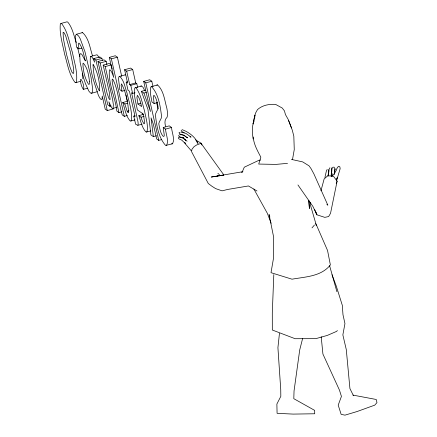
<?xml version="1.0" encoding="UTF-8"?>
<svg xmlns="http://www.w3.org/2000/svg" width="437" height="437" viewBox="0 0 437 437"><rect width="100%" height="100%" fill="white"/><g stroke="black" fill="none" stroke-linecap="round" stroke-linejoin="round"><path stroke-width="0.66" d="M82.817 78.682L82.642 73.219M273.808 274.6L272.3 312.876L272.317 330.017L295.112 338.708L315.793 338.664L327.395 335.381L336.441 331.454L337.424 330.591M334.436 174.221L334.605 168.737L334.163 167.174L332.83 167.224L331.983 168.84L331.388 176.155M287.513 163.356L276.042 164.394L258.715 164.066L260.84 157.183C257.573 150.885 253.673 144.166 253.258 137.016M331.142 176.111L331.563 169.441L331.235 167.835M254.684 118.4L254.913 115.221L255.689 112.833L257.524 109.55C262.533 105.191 269.148 103.935 275.61 104.399L282.226 108.021L284.449 110.883L285.443 114.57L288.24 119.525L292.227 129.98L293.822 136.136L294.259 149.552L292.522 159.456M279.467 333.3L277.921 347.633L280.74 389.613L280.827 396.321L276.878 404.039L277.085 413.326L293.183 414.096L314.706 413.768L314.678 410.387L293.806 398.681L294.046 390.968L299.711 349.955L302.612 338.511M328.329 175.893L329.088 169.348L329.869 167.781M327.958 176.051L328.782 171.058L328.438 169.676M83.718 89.29C84.123 85.854 82.932 82.183 81.058 79.321L80.67 79.403C80.261 82.839 81.451 86.51 83.325 89.372L87.324 88.301M334.414 174.112L334.95 169.884L335.916 168.726M320.966 190.745L324.128 178.99L327.766 175.756L333.431 176.198L337.113 181.158L330.53 213.343L328.629 216.55L324.8 217.358L316.891 214.802L312.908 206.428L297.947 184.96M111.096 105.945L109.895 106.273L108.889 101.805L111.555 107.639L112.249 108.387L113.079 108.321L113.38 104.782L112.653 99.685L105.246 66.566L103.159 65.108L109.174 63.458L111.26 64.916L105.246 66.566M331.568 176.144L332.153 173.757L331.437 176.149M324.904 177.548L326.472 170.627L327.22 169.436M134.989 115.8L133.788 116.133L135.612 124.228L137.857 125.321L138.196 124.152L137.994 121.83L131.526 92.677L132.608 93.431L135.011 92.77M336.725 179.165L337.244 177.411M336.31 180.497L336.861 178.662M336.665 180.388L340.15 168.715L339.888 166.961L338.806 166.246L337.386 167.409L336.293 170.337L334.458 173.478L331.765 176.521M254.159 120.863C251.619 126.528 252.209 133.012 253.143 138.977M336.217 183.469L337.113 181.158M242.038 172.429L244.278 167.202L258.617 160.45L260.545 160.018M99.363 57.689L97.041 54.756L90.464 56.515C88.984 69.319 94.381 82.566 98.188 94.747A11.87 2.327 74.7 0 0 100.942 99.314L101.619 99.521L102.061 99.041L102.253 95.998L105.208 109.119L107.294 110.572L113.309 108.922M76.213 42.536C73.837 35.626 72.537 27.826 67.768 22.085L66.883 21.85L60.869 23.5L60.295 24.248C59.399 34.304 62.693 44.224 64.578 54.008C67.429 63.551 68.899 74.224 74.967 82.358L75.863 82.62L80.676 81.298M312.007 227.874L314.443 225.028M166.59 145.384C169.01 140.435 165.82 134.29 165.53 129.117L163.23 127.511L169.245 125.861L171.539 127.462C171.834 132.64 175.024 138.786 172.604 143.735L165.634 145.477C158.527 137.557 156.643 125.872 155.506 115.532C155.102 112.074 158.97 109.845 158.003 106.338C157.282 102.673 156.555 98.844 154.452 95.681L153.704 95.457L153.36 96.227L154.13 103.514L157.735 102.526M75.863 82.62L76.475 81.943C77.688 72.029 74.306 62.147 72.422 52.5C69.428 42.837 67.959 31.972 61.754 23.735L60.869 23.5M127.544 101.215L122.731 102.531C124.867 108.605 125.67 115.729 129.991 120.77L130.8 121.027L131.351 120.486C132.427 111.118 128.953 101.826 126.949 92.775C124.895 87.296 124.206 80.468 119.662 76.377L119.039 76.606L118.689 77.699L118.607 79.654L119.836 89.689L121.994 91.196L124.998 90.372M144.647 90.459L143.014 87.258L141.315 85.925L134.793 88.017C133.383 95.315 136.093 102.75 137.349 109.916L143.385 114.128L144.636 122.453L144.489 123.605L143.893 123.829L142.069 120.383L141.053 117.203L138.824 115.647L143.636 114.33M140.807 86.362L141.315 85.925M138.824 115.647C140.84 121.087 141.763 127.38 145.794 131.805L146.521 132.045L147.04 131.613C148.34 124.66 145.701 117.591 144.5 110.774C142.172 103.034 140.927 94.397 136 87.799L135.301 87.575M241.574 172.271L242.551 171.572M165.607 126.38C164.722 123.245 164.345 119.711 167.071 117.285C168.054 114.325 167.3 111.145 166.836 108.157C164.574 100.384 163.782 90.492 157.435 84.871L150.809 86.908C149.454 91.868 151.169 97.085 151.972 102.012L154.13 103.514M156.823 85.259L157.435 84.871M179.962 132.253L178.99 132.815L179.787 133.755L180.514 134.317L184.103 135.251L186.49 137.355M78.928 48.895L78.392 44.115L78.638 43.181L79.223 43.219C82.948 48.316 83.642 55.018 85.39 60.94L81.708 54.193L80.506 53.604L79.725 54.865L80.102 62.185L83.44 77.453L85.395 83.527L88.864 91.12L90.634 93.119L91.89 92.999A19.528 3.829 74.7 0 0 92.518 87.924L91.087 77.617L84.969 51.752L80.239 38.817L78.66 36.08L76.524 34.239L75.677 35.179L75.464 38.407L76.628 47.294L78.928 48.895L81.932 48.07M82.036 32.808L82.538 32.589C88.951 38.27 89.929 48.07 92.557 55.914M223.553 174.543L201.058 143.336L196.546 145.029L194.121 146.597L191.93 149.307L191.597 151.726L208.285 183.491L211.792 186.162L215.621 188.604L222.089 190.843L227.606 189.461L248.429 185.954L257 190.996M125.053 74.956L125.676 74.727L119.662 76.377M76.524 34.239L82.538 32.589M90.464 56.515L91.027 56.406L91.852 57.012L92.731 58.181L94.638 62.218L93.824 58.591L99.838 56.941L101.919 58.394L102.367 60.388M93.824 58.591L95.905 60.044L101.919 58.394M121.95 111.768L118.946 112.593L116.865 111.135C115.384 97.506 108.174 83.767 109.392 69.964L109.911 69.822L110.807 70.668L111.757 72.231L113.822 77.491L109.294 57.394L115.302 55.745L117.389 57.198L121.71 76.366M109.895 106.273L107.742 104.771L97.986 61.497L104.001 59.847L106.158 61.355L106.901 64.654M109.294 57.394L111.375 58.848L117.389 57.198M97.986 61.497L100.144 63.004L106.158 61.355M127.385 81.795L126.184 82.123L127.62 83.128L124.6 69.729L130.614 68.079L132.701 69.532L135.716 82.932L136.797 83.685L137.639 87.422M124.6 69.729L126.686 71.182L132.701 69.532M91.328 93.321L97.336 91.672M126.686 71.182L129.707 84.581L135.716 82.932M145.603 90.175L141.397 91.333L143.91 93.086L150.492 111.561L143.702 81.413L149.716 79.763L151.797 81.216L152.988 86.504M129.707 84.581L130.783 85.335L136.797 83.685M143.702 81.413L145.783 82.866L151.797 81.216M143.91 93.086L146.313 92.425M122.731 102.531L124.818 103.984L127.823 103.159M113.079 108.321L116.69 107.333M137.95 103.984L141.686 106.59C140.364 102.892 140.042 98.276 137.327 95.315L136.928 97.566L137.95 103.984L140.96 103.159M124.818 103.984L127.189 111.288L128.991 110.79M118.946 112.593L112.528 83.702L112.145 80.79L112.222 79.255L112.724 79.081C118.514 90.044 118.574 103.198 122.251 114.898L124.332 116.351L127.342 115.526M141.053 117.203L144.057 116.379M130.8 121.027L135.006 119.869M137.857 125.321L142.069 124.168M146.521 132.045L150.727 130.892M165.53 129.117L171.539 127.462M141.397 91.333L147.99 109.578L150.912 134.907L153.354 136.612L156.364 135.787M153.354 136.612L151.06 117.837L153.327 124.124L156.659 138.922L158.746 140.375L161.75 139.55M179.246 134.864C182.295 134.088 185.343 135.978 187.528 137.939L187.271 137.234M242.939 171.692L211.24 177.045L217.713 176.051M219.008 175.854L220.303 175.652M221.597 175.456L223.542 175.155L217.375 175.92L220.587 175.576M221.87 175.439L223.793 175.232M171.648 143.828L172.604 143.735M180.967 132.094L185.872 133.389L191.073 137.147L189.975 136.781M352.965 395.108L376.246 399.484L376.967 402.614L374.733 405.148L357.067 411.534L344.979 415.15L341.144 414.369L338.205 405.137L341.428 396.392L339.44 390.077L322.916 354.041L321.2 336.78M182.125 129.658C188.762 132.04 195.252 136.874 198.048 143.522L196.546 141.522M291.403 159.407L302.715 161.909L309.046 165.852L311.007 168.578L313.919 173.953L327.837 205.188L326.849 204.319M151.421 86.526C158.604 93.939 160.319 106.191 161.532 116.209C161.821 119.776 157.517 122.021 159.144 125.758C159.964 129.428 160.581 133.553 163.236 136.393L163.995 136.278L164.29 135.306L163.23 127.511M184.261 132.832L181.825 131.471L181.153 130.177M201.157 143.205L195.454 139.878M187.08 141.189C184.594 139.572 182.316 136.945 179.094 137.109L178.307 137.972L178.93 138.879L181.737 140.113L185.638 143.866L184.807 142.626L185.534 144.057L191.204 150.705M133.788 116.133L134.722 116.783L135.028 116.526L129.445 91.224L128.008 90.219L126.184 82.123M217.888 173.456L219.483 174.603M185.288 139.818L182.999 137.48L183.491 137.874L179.886 136.967L178.307 135.585M185.883 140.304L185.244 139.419L185.507 140.501M127.189 111.288L127.932 112.517L128.533 112.697C128.205 103.006 126.085 92.453 121.541 83.822L121.142 85.543L121.994 91.196M253.892 189.046L267.357 213.338L271.148 223.274M201.058 143.336L201.916 144.98M353.484 395.742L349.928 388.58L346.284 349.573L342.859 334.889L344.951 323.577L342.985 314.749L342.313 305.343L336.288 286.12L332.005 274.731M315.448 211.202L316.891 214.802L314.635 209.525M288.666 120.683L291.49 127.926M329.596 265.707L336.916 291.73M315.667 223.607L316.273 225.519M269.88 217.091L269.072 214.512L273.693 237.378L273.436 258.6L271.006 272.677L292.009 279.194C305.37 276.779 321.179 276.594 330.377 264.926L327.548 250.483L315.847 223.624L310.412 205.013L310.188 202.347M77.606 47.671L79.742 56.455M156.566 102.367L158.052 108.977M145.783 82.866L158.746 140.375M142.533 113.172L142.828 114.478M130.783 85.335L132.608 93.431M125.878 94.873L127.369 101.482M111.375 58.848L124.332 116.351M111.408 65.577L112.156 68.899M103.159 65.108L109.261 92.191L110.179 99.472L109.714 99.56L108.993 98.587L107.125 93.518L100.144 63.004M95.905 60.044L107.294 110.572M308.784 201.069L309.418 208.525L308.877 200.457M89.465 81.424L89.328 83.975L89.044 84.439L88.613 84.357C84.762 78.343 83.101 70.756 82.915 63.665L83.276 63.168C87.668 67.904 88.695 75.164 89.465 81.424M63.092 32.786L63.447 39.03L66.599 54.641L70.084 67.424L71.897 72.045L73.241 73.624L73.798 72.078L73.411 67.391L70.264 51.555L65.588 35.528L64.108 32.846L63.48 32.469L63.092 32.786M254.913 115.221L253.072 123.851L254.913 115.221M93.032 64.818C93.381 73.591 95.217 82.861 99.232 90.727L99.647 90.885C99.947 82.118 97.664 72.252 93.294 64.572L93.032 64.818"/></g></svg>
